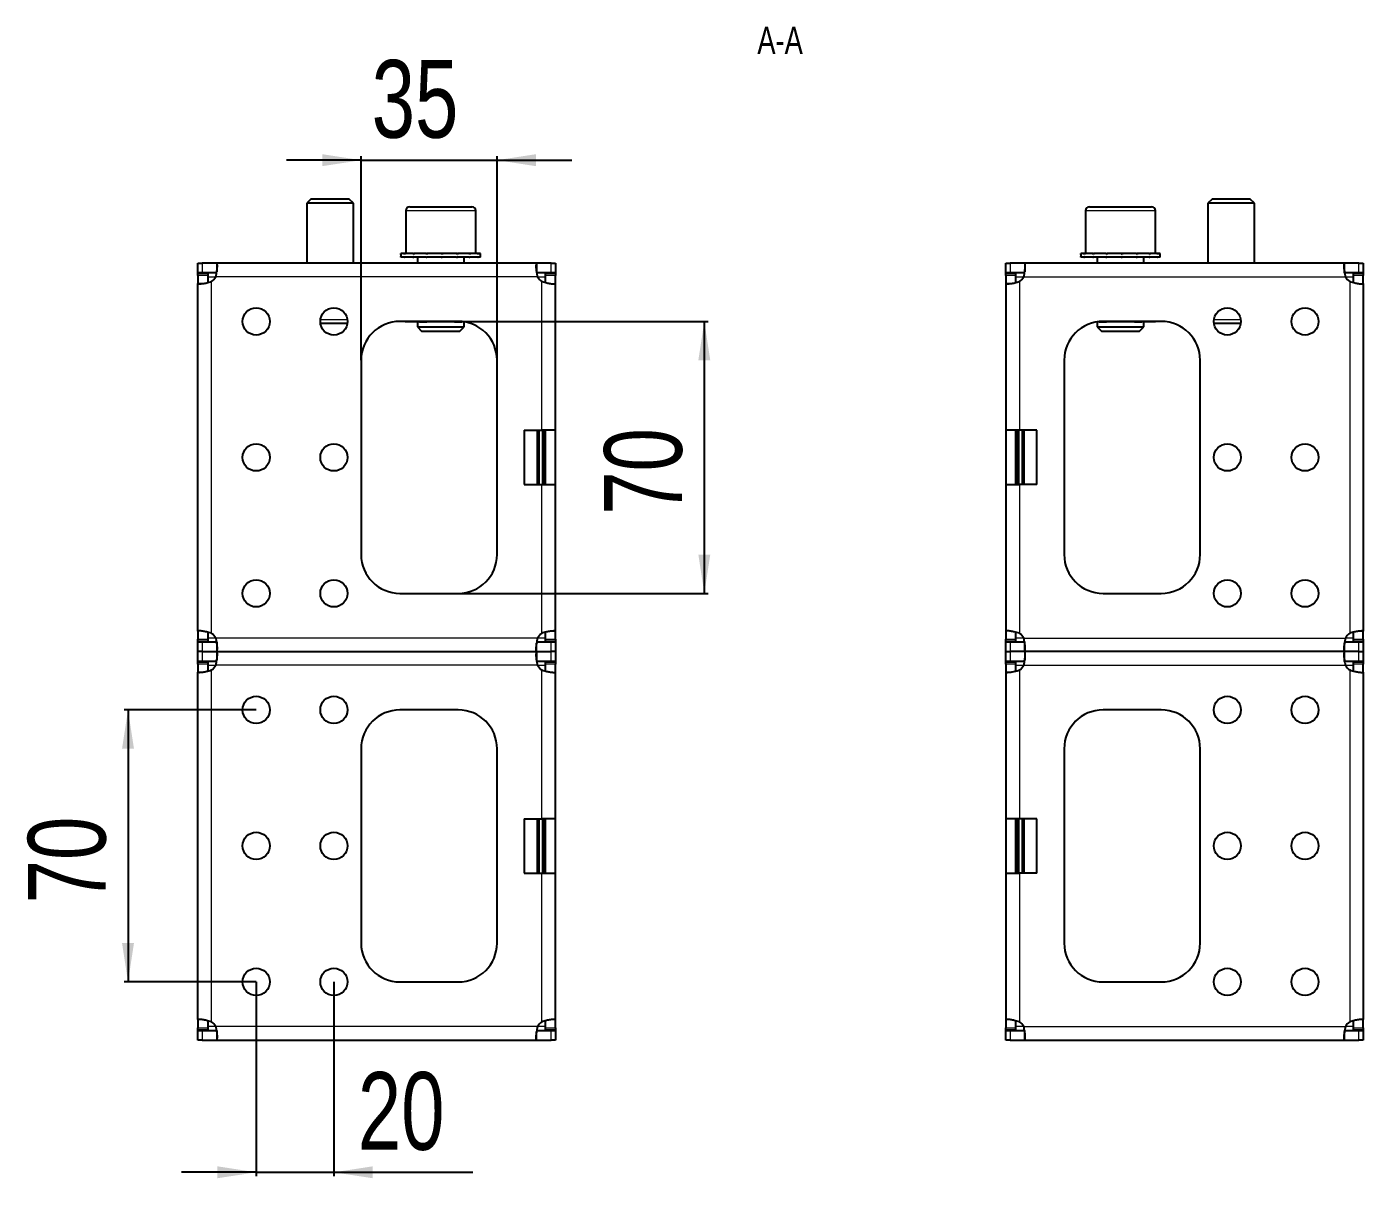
# Model space of a CAD drawing. Header units: millimetres. Extents: x 0 to 1405, y -357 to 584.
# Drawn here: x 1060.8 to 1404.8, y 253.8 to 550.2 of the extents above; entities that cross this region are included whole.
import ezdxf

# ---------------------------------------------------------------- set-up
doc = ezdxf.new("R2010")
doc.units = ezdxf.units.MM
doc.layers.add('FORMAT', color=7, linetype='Continuous')
doc.styles.add('SLDTEXTSTYLE0', font='TXT', dxfattribs={"width": 0.75})
doc.dimstyles.new('SLDDIMSTYLE0', dxfattribs={"dimtxt": 20, "dimasz": 10, "dimexe": 0, "dimexo": 0.0625, "dimgap": 5, "dimtad": 2, "dimdec": 1, "dimrnd": 1e-09, "dimzin": 12, "dimdsep": 46, "dimtxsty": 'SLDTEXTSTYLE0', "dimsah": 1, "dimcen": 0.09, "dimadec": 0, "dimazin": 3, "dimtfac": 1, "dimtofl": 0, "dimtmove": 0, "dimatfit": 3, "dimfxl": 0, "dimfrac": 2, "dimtolj": 1, "dimtzin": 12, "dimarcsym": 0})
doc.dimstyles.new('SLDDIMSTYLE1', dxfattribs={"dimtxt": 20, "dimasz": 10, "dimexe": 0, "dimexo": 0.0625, "dimgap": 5, "dimtad": 2, "dimdec": 1, "dimrnd": 1e-09, "dimzin": 12, "dimdsep": 46, "dimtxsty": 'SLDTEXTSTYLE0', "dimsah": 1, "dimcen": 0.09, "dimadec": 0, "dimazin": 3, "dimtfac": 1, "dimtmove": 0, "dimatfit": 0, "dimfxl": 0, "dimfrac": 2, "dimtolj": 1, "dimtzin": 12, "dimarcsym": 0})

# ---------------------------------------------------------------- blocks, each defined once
blk = doc.blocks.new('_D_7')
at = {"layer": 'FORMAT'}
for p, q in [((1171.86, 474.39), (1236.2, 474.39)), ((1235.2, 474.39), (1235.2, 404.39)), ((1171.86, 404.39), (1236.2, 404.39))]:
    blk.add_line(p, q, dxfattribs=at)
for points in [[(1235.2, 474.39), (1233.67, 464.39), (1236.74, 464.39)], [(1235.2, 404.39), (1236.74, 414.39), (1233.67, 414.39)]]:
    blk.add_solid(points, dxfattribs=at)
at = {"layer": 'FORMAT', "insert": (1209.42, 424.61), "char_height": 20, "attachment_point": 1, "rotation": 90, "style": 'SLDTEXTSTYLE0'}
blk.add_mtext('70', dxfattribs=at)
blk = doc.blocks.new('_D_8')
at = {"layer": 'FORMAT'}
for p, q in [((1146.85, 464.4), (1146.85, 516.89)), ((1181.85, 464.4), (1181.85, 516.89)), ((1146.85, 515.89), (1127.62, 515.89)), ((1146.85, 515.89), (1181.85, 515.89)), ((1181.85, 515.89), (1201.08, 515.89))]:
    blk.add_line(p, q, dxfattribs=at)
for points in [[(1146.85, 515.89), (1136.85, 517.43), (1136.85, 514.35)], [(1181.85, 515.89), (1191.85, 514.35), (1191.85, 517.43)]]:
    blk.add_solid(points, dxfattribs=at)
at = {"layer": 'FORMAT', "insert": (1149.57, 541.67), "char_height": 20, "attachment_point": 1, "style": 'SLDTEXTSTYLE0'}
blk.add_mtext('35', dxfattribs=at)
blk = doc.blocks.new('_D_9')
at = {"layer": 'FORMAT'}
for p, q in [((1119.85, 304.38), (1119.85, 254.38)), ((1139.85, 304.38), (1139.85, 254.38)), ((1119.85, 255.38), (1100.62, 255.38)), ((1119.85, 255.38), (1139.85, 255.38)), ((1139.85, 255.38), (1175.57, 255.38))]:
    blk.add_line(p, q, dxfattribs=at)
for points in [[(1119.85, 255.38), (1109.85, 256.92), (1109.85, 253.85)], [(1139.85, 255.38), (1149.85, 253.85), (1149.85, 256.92)]]:
    blk.add_solid(points, dxfattribs=at)
at = {"layer": 'FORMAT', "insert": (1146.01, 281.17), "char_height": 20, "attachment_point": 1, "style": 'SLDTEXTSTYLE0'}
blk.add_mtext('20', dxfattribs=at)
blk = doc.blocks.new('_D_10')
at = {"layer": 'FORMAT'}
for p, q in [((1119.84, 374.39), (1085.84, 374.39)), ((1086.84, 374.39), (1086.84, 304.39)), ((1119.84, 304.39), (1085.84, 304.39))]:
    blk.add_line(p, q, dxfattribs=at)
for points in [[(1086.84, 374.39), (1085.3, 364.39), (1088.38, 364.39)], [(1086.84, 304.39), (1088.38, 314.39), (1085.3, 314.39)]]:
    blk.add_solid(points, dxfattribs=at)
at = {"layer": 'FORMAT', "insert": (1061.06, 324.61), "char_height": 20, "attachment_point": 1, "rotation": 90, "style": 'SLDTEXTSTYLE0'}
blk.add_mtext('70', dxfattribs=at)

msp = doc.modelspace()

# ---------------------------------------------------------------- linework, layer by layer
at = {"color": 7, "linetype": 'Continuous', "lineweight": 25}
for p, q in [((1133.92, 505.89), (1132.85, 504.82)), ((1143.77, 505.89), (1133.92, 505.89)), ((1144.85, 504.82), (1143.77, 505.89)), ((1365.92, 505.89), (1364.85, 504.82)), ((1375.77, 505.89), (1365.92, 505.89)), ((1376.85, 504.82), (1375.77, 505.89)), ((1132.85, 504.82), (1132.85, 489.39)), ((1144.85, 504.82), (1132.85, 504.82)), ((1144.85, 489.39), (1144.85, 504.82)), ((1158.35, 502.89), (1158.35, 491.89)), ((1159.35, 503.89), (1167.16, 503.89)), ((1167.16, 503.89), (1175.35, 503.89)), ((1176.35, 491.89), (1176.35, 502.89)), ((1333.35, 502.89), (1333.35, 491.89)), ((1334.35, 503.89), (1341.88, 503.89)), ((1341.88, 503.89), (1350.35, 503.89)), ((1351.35, 491.89), (1351.35, 502.89)), ((1364.85, 504.82), (1364.85, 489.39)), ((1376.85, 504.82), (1364.85, 504.82)), ((1376.85, 489.39), (1376.85, 504.82)), ((1104.85, 486.89), (1104.85, 489.39)), ((1104.85, 489.39), (1105.96, 489.39)), ((1109.68, 489.39), (1105.96, 489.39)), ((1192.02, 489.39), (1109.68, 489.39)), ((1109.68, 489.39), (1109.68, 487.18)), ((1157.1, 491.89), (1157.1, 490.89)), ((1157.1, 491.89), (1157.11, 491.89)), ((1157.1, 490.89), (1157.11, 490.89)), ((1157.11, 491.89), (1157.11, 491.64)), ((1157.94, 491.89), (1157.11, 491.89)), ((1157.11, 490.89), (1157.11, 491.14)), ((1157.94, 490.89), (1157.11, 490.89)), ((1157.94, 491.89), (1158.04, 491.89)), ((1157.94, 490.89), (1158.04, 490.89)), ((1158.04, 491.89), (1158.04, 491.64)), ((1160.2, 491.89), (1158.04, 491.89)), ((1158.04, 490.89), (1158.04, 491.14)), ((1160.2, 490.89), (1158.04, 490.89)), ((1160.2, 491.89), (1160.39, 491.89)), ((1160.2, 490.89), (1160.39, 490.89)), ((1160.39, 491.89), (1160.39, 491.64)), ((1163.56, 491.89), (1160.39, 491.89)), ((1160.39, 490.89), (1160.39, 491.14)), ((1163.56, 490.89), (1160.39, 490.89)), ((1161.35, 490.89), (1161.35, 489.39)), ((1163.56, 491.89), (1163.79, 491.89)), ((1163.56, 490.89), (1163.79, 490.89)), ((1163.79, 491.89), (1163.79, 491.64)), ((1167.49, 491.89), (1163.79, 491.89)), ((1163.79, 490.89), (1163.79, 491.14)), ((1167.49, 490.89), (1163.79, 490.89)), ((1167.49, 491.89), (1167.57, 491.89)), ((1167.49, 490.89), (1167.65, 490.89)), ((1167.65, 490.89), (1167.74, 490.89)), ((1167.7, 491.89), (1167.74, 491.89)), ((1167.74, 491.89), (1167.74, 491.64)), ((1171.41, 491.89), (1167.74, 491.89)), ((1167.74, 490.89), (1167.74, 491.14)), ((1171.41, 490.89), (1167.74, 490.89)), ((1171.41, 491.89), (1171.63, 491.89)), ((1171.41, 490.89), (1171.63, 490.89)), ((1171.63, 491.89), (1171.63, 491.64)), ((1174.7, 491.89), (1171.63, 491.89)), ((1171.63, 490.89), (1171.63, 491.14)), ((1174.7, 490.89), (1171.63, 490.89)), ((1173.35, 489.39), (1173.35, 490.89)), ((1174.7, 491.89), (1174.87, 491.89)), ((1174.7, 490.89), (1174.87, 490.89)), ((1174.87, 491.89), (1174.87, 491.64)), ((1176.87, 491.89), (1174.87, 491.89)), ((1174.87, 490.89), (1174.87, 491.14)), ((1176.87, 490.89), (1174.87, 490.89)), ((1176.87, 491.89), (1176.96, 491.89)), ((1176.87, 490.89), (1176.96, 490.89)), ((1176.96, 491.89), (1176.96, 491.64)), ((1177.6, 491.89), (1176.96, 491.89)), ((1176.96, 490.89), (1176.96, 491.14)), ((1177.6, 490.89), (1176.96, 490.89)), ((1177.6, 490.89), (1177.6, 491.89)), ((1192.02, 489.39), (1192.02, 486.89)), ((1195.74, 489.39), (1192.02, 489.39)), ((1195.74, 489.39), (1196.85, 489.39)), ((1196.85, 489.39), (1196.85, 486.89)), ((1312.85, 486.89), (1312.85, 489.39)), ((1312.85, 489.39), (1313.96, 489.39)), ((1317.68, 489.39), (1313.96, 489.39)), ((1317.68, 489.39), (1317.68, 487.18)), ((1400.02, 489.39), (1317.68, 489.39)), ((1332.1, 491.89), (1332.1, 490.89)), ((1332.1, 491.89), (1332.11, 491.89)), ((1332.1, 490.89), (1332.11, 490.89)), ((1332.11, 491.89), (1332.11, 491.64)), ((1332.93, 491.89), (1332.11, 491.89)), ((1332.11, 490.89), (1332.11, 491.14)), ((1332.93, 490.89), (1332.11, 490.89)), ((1332.93, 491.89), (1333.04, 491.89)), ((1332.93, 490.89), (1333.04, 490.89)), ((1333.04, 491.89), (1333.04, 491.64)), ((1335.2, 491.89), (1333.04, 491.89)), ((1333.04, 490.89), (1333.04, 491.14)), ((1335.2, 490.89), (1333.04, 490.89)), ((1335.2, 491.89), (1335.38, 491.89)), ((1335.2, 490.89), (1335.38, 490.89)), ((1335.38, 491.89), (1335.38, 491.64)), ((1338.56, 491.89), (1335.38, 491.89)), ((1335.38, 490.89), (1335.38, 491.14)), ((1338.56, 490.89), (1335.38, 490.89)), ((1336.35, 490.89), (1336.35, 489.39)), ((1338.56, 491.89), (1338.79, 491.89)), ((1338.56, 490.89), (1338.79, 490.89)), ((1338.79, 491.89), (1338.79, 491.64)), ((1342.49, 491.89), (1338.79, 491.89)), ((1338.79, 490.89), (1338.79, 491.14)), ((1342.49, 490.89), (1338.79, 490.89)), ((1342.49, 491.89), (1342.57, 491.89)), ((1342.49, 490.89), (1342.64, 490.89)), ((1342.64, 490.89), (1342.74, 490.89)), ((1342.69, 491.89), (1342.74, 491.89)), ((1342.74, 491.89), (1342.74, 491.64)), ((1346.4, 491.89), (1342.74, 491.89)), ((1342.74, 490.89), (1342.74, 491.14)), ((1346.4, 490.89), (1342.74, 490.89)), ((1346.4, 491.89), (1346.63, 491.89)), ((1346.4, 490.89), (1346.63, 490.89)), ((1346.63, 491.89), (1346.63, 491.64)), ((1349.7, 491.89), (1346.63, 491.89)), ((1346.63, 490.89), (1346.63, 491.14)), ((1349.7, 490.89), (1346.63, 490.89)), ((1348.35, 489.39), (1348.35, 490.89)), ((1349.7, 491.89), (1349.87, 491.89)), ((1349.7, 490.89), (1349.87, 490.89)), ((1349.87, 491.89), (1349.87, 491.64)), ((1351.87, 491.89), (1349.87, 491.89)), ((1349.87, 490.89), (1349.87, 491.14)), ((1351.87, 490.89), (1349.87, 490.89)), ((1351.87, 491.89), (1351.96, 491.89)), ((1351.87, 490.89), (1351.96, 490.89)), ((1351.96, 491.89), (1351.96, 491.64)), ((1352.6, 491.89), (1351.96, 491.89)), ((1351.96, 490.89), (1351.96, 491.14)), ((1352.6, 490.89), (1351.96, 490.89)), ((1352.6, 490.89), (1352.6, 491.89)), ((1400.02, 486.89), (1400.02, 489.39)), ((1403.74, 489.39), (1400.02, 489.39)), ((1403.74, 489.39), (1404.85, 489.39)), ((1404.85, 489.39), (1404.85, 486.89)), ((1105.96, 486.89), (1104.85, 486.89)), ((1104.85, 486.89), (1104.85, 486.79)), ((1104.85, 486.79), (1107.35, 486.79)), ((1104.85, 486.18), (1104.85, 486.79)), ((1104.85, 486.18), (1104.85, 484.12)), ((1109.68, 486.89), (1105.96, 486.89)), ((1107.35, 486.79), (1107.35, 486.18)), ((1107.35, 486.18), (1107.35, 484.36)), ((1195.74, 486.89), (1192.02, 486.89)), ((1194.35, 486.79), (1196.85, 486.79)), ((1194.35, 486.18), (1194.35, 486.79)), ((1194.35, 484.34), (1194.35, 486.18)), ((1196.85, 486.89), (1195.74, 486.89)), ((1196.85, 486.79), (1196.85, 486.89)), ((1196.85, 486.79), (1196.85, 486.18)), ((1196.85, 484.12), (1196.85, 486.18)), ((1313.96, 486.89), (1312.85, 486.89)), ((1312.85, 486.89), (1312.85, 486.79)), ((1312.85, 486.79), (1315.35, 486.79)), ((1312.85, 486.18), (1312.85, 486.79)), ((1312.85, 486.18), (1312.85, 484.12)), ((1317.68, 486.89), (1313.96, 486.89)), ((1315.35, 486.79), (1315.35, 486.18)), ((1315.35, 486.18), (1315.35, 484.36)), ((1403.74, 486.89), (1400.02, 486.89)), ((1402.35, 486.79), (1404.85, 486.79)), ((1402.35, 486.18), (1402.35, 486.79)), ((1402.35, 484.34), (1402.35, 486.18)), ((1404.85, 486.89), (1403.74, 486.89)), ((1404.85, 486.79), (1404.85, 486.89)), ((1404.85, 486.79), (1404.85, 486.18)), ((1404.85, 484.12), (1404.85, 486.18)), ((1104.85, 394.67), (1104.85, 484.12)), ((1104.85, 484.12), (1105.94, 484.12)), ((1196.85, 446.39), (1196.85, 484.12)), ((1312.85, 484.12), (1313.94, 484.12)), ((1312.85, 484.12), (1312.85, 446.39)), ((1404.85, 484.12), (1404.85, 394.67)), ((1143.31, 473.89), (1136.38, 473.89)), ((1171.85, 474.39), (1156.85, 474.39)), ((1158.52, 474.29), (1158.5, 474.29)), ((1158.52, 474.29), (1158.52, 474.29)), ((1158.62, 474.29), (1158.52, 474.29)), ((1158.62, 474.39), (1158.62, 474.29)), ((1161.87, 474.29), (1158.62, 474.29)), ((1161.35, 474.29), (1161.35, 472.97)), ((1161.35, 472.97), (1162.42, 471.89)), ((1161.35, 472.97), (1167.21, 472.97)), ((1161.87, 474.29), (1163.77, 474.29)), ((1162.42, 471.89), (1167.23, 471.89)), ((1164.33, 474.29), (1163.77, 474.29)), ((1170.37, 474.29), (1164.33, 474.29)), ((1167.21, 472.97), (1173.35, 472.97)), ((1167.23, 471.89), (1172.27, 471.89)), ((1170.92, 474.29), (1170.37, 474.29)), ((1170.92, 474.29), (1172.82, 474.29)), ((1172.27, 471.89), (1173.35, 472.97)), ((1173.26, 474.29), (1172.82, 474.29)), ((1173.35, 472.97), (1173.35, 474.28)), ((1336.35, 474.28), (1336.35, 472.97)), ((1336.35, 472.97), (1337.42, 471.89)), ((1336.35, 472.97), (1342, 472.97)), ((1336.87, 474.29), (1336.44, 474.29)), ((1336.87, 474.29), (1338.77, 474.29)), ((1337.42, 471.89), (1342.06, 471.89)), ((1352.85, 474.39), (1337.85, 474.39)), ((1339.33, 474.29), (1338.77, 474.29)), ((1345.37, 474.29), (1339.33, 474.29)), ((1342, 472.97), (1348.35, 472.97)), ((1342.06, 471.89), (1347.27, 471.89)), ((1345.92, 474.29), (1345.37, 474.29)), ((1345.92, 474.29), (1347.82, 474.29)), ((1347.27, 471.89), (1348.35, 472.97)), ((1351.08, 474.29), (1347.82, 474.29)), ((1348.35, 472.97), (1348.35, 474.29)), ((1351.08, 474.29), (1351.08, 474.39)), ((1351.18, 474.29), (1351.08, 474.29)), ((1351.2, 474.29), (1351.18, 474.29)), ((1351.18, 474.29), (1351.18, 474.29)), ((1373.31, 473.89), (1366.38, 473.89)), ((1146.85, 464.39), (1146.85, 414.39)), ((1181.85, 414.39), (1181.85, 464.39)), ((1327.85, 464.39), (1327.85, 414.39)), ((1362.85, 414.39), (1362.85, 464.39)), ((1188.85, 446.39), (1193.35, 446.39)), ((1188.85, 446.39), (1188.85, 432.39)), ((1196.85, 446.39), (1193.35, 446.39)), ((1194.35, 432.39), (1194.35, 446.39)), ((1196.85, 432.39), (1196.85, 446.39)), ((1316.35, 446.39), (1312.85, 446.39)), ((1312.85, 446.39), (1312.85, 432.39)), ((1315.35, 446.39), (1315.35, 432.39)), ((1320.85, 446.39), (1316.35, 446.39)), ((1320.85, 432.39), (1320.85, 446.39)), ((1188.85, 432.39), (1193.35, 432.39)), ((1193.35, 432.39), (1196.85, 432.39)), ((1196.85, 394.67), (1196.85, 432.39)), ((1312.85, 432.39), (1316.35, 432.39)), ((1312.85, 432.39), (1312.85, 394.67)), ((1320.85, 432.39), (1316.35, 432.39)), ((1156.85, 404.39), (1171.85, 404.39)), ((1337.85, 404.39), (1352.85, 404.39)), ((1104.85, 394.67), (1104.85, 392.6)), ((1104.85, 391.99), (1104.85, 392.6)), ((1107.35, 394.44), (1107.35, 392.6)), ((1107.35, 392.6), (1107.35, 391.99)), ((1194.35, 392.6), (1194.35, 394.42)), ((1194.35, 391.99), (1194.35, 392.6)), ((1196.85, 394.67), (1195.76, 394.67)), ((1196.85, 392.6), (1196.85, 394.67)), ((1196.85, 392.6), (1196.85, 391.99)), ((1312.85, 394.67), (1312.85, 392.6)), ((1312.85, 391.99), (1312.85, 392.6)), ((1315.35, 394.44), (1315.35, 392.6)), ((1315.35, 392.6), (1315.35, 391.99)), ((1402.35, 392.6), (1402.35, 394.42)), ((1402.35, 391.99), (1402.35, 392.6)), ((1404.85, 394.67), (1403.76, 394.67)), ((1404.85, 392.6), (1404.85, 394.67)), ((1404.85, 392.6), (1404.85, 391.99)), ((1107.35, 391.99), (1104.85, 391.99)), ((1104.85, 391.99), (1104.85, 391.89)), ((1104.85, 389.39), (1104.85, 391.89)), ((1104.85, 391.89), (1105.96, 391.89)), ((1105.96, 389.39), (1104.85, 389.39)), ((1104.85, 386.89), (1104.85, 389.39)), ((1105.96, 391.89), (1109.68, 391.89)), ((1105.96, 389.39), (1109.68, 389.39)), ((1109.68, 391.89), (1109.68, 389.39)), ((1109.68, 389.39), (1192.02, 389.39)), ((1109.68, 389.39), (1109.68, 387.18)), ((1192.02, 391.89), (1195.74, 391.89)), ((1192.02, 389.39), (1192.02, 391.61)), ((1192.02, 389.39), (1195.74, 389.39)), ((1192.02, 389.39), (1192.02, 386.89)), ((1196.85, 391.99), (1194.35, 391.99)), ((1195.74, 391.89), (1196.85, 391.89)), ((1196.85, 389.39), (1195.74, 389.39)), ((1196.85, 391.89), (1196.85, 391.99)), ((1196.85, 391.89), (1196.85, 389.39)), ((1196.85, 389.39), (1196.85, 386.89)), ((1315.35, 391.99), (1312.85, 391.99)), ((1312.85, 391.99), (1312.85, 391.89)), ((1312.85, 389.39), (1312.85, 391.89)), ((1312.85, 391.89), (1313.96, 391.89)), ((1312.85, 386.89), (1312.85, 389.39)), ((1312.85, 389.39), (1313.96, 389.39)), ((1313.96, 391.89), (1317.68, 391.89)), ((1317.68, 389.39), (1313.96, 389.39)), ((1317.68, 389.39), (1317.68, 391.89)), ((1317.68, 389.39), (1317.68, 387.18)), ((1400.02, 389.39), (1317.68, 389.39)), ((1400.02, 391.89), (1403.74, 391.89)), ((1400.02, 389.39), (1400.02, 391.61)), ((1400.02, 386.89), (1400.02, 389.39)), ((1403.74, 389.39), (1400.02, 389.39)), ((1404.85, 391.99), (1402.35, 391.99)), ((1403.74, 391.89), (1404.85, 391.89)), ((1403.74, 389.39), (1404.85, 389.39)), ((1404.85, 391.89), (1404.85, 391.99)), ((1404.85, 391.89), (1404.85, 389.39)), ((1404.85, 389.39), (1404.85, 386.89)), ((1105.96, 386.89), (1104.85, 386.89)), ((1104.85, 386.89), (1104.85, 386.79)), ((1104.85, 386.79), (1107.35, 386.79)), ((1104.85, 386.18), (1104.85, 386.79)), ((1104.85, 386.18), (1104.85, 384.12)), ((1109.68, 386.89), (1105.96, 386.89)), ((1107.35, 386.79), (1107.35, 386.18)), ((1107.35, 386.18), (1107.35, 384.36)), ((1195.74, 386.89), (1192.02, 386.89)), ((1194.35, 386.79), (1196.85, 386.79)), ((1194.35, 386.18), (1194.35, 386.79)), ((1194.35, 384.34), (1194.35, 386.18)), ((1196.85, 386.89), (1195.74, 386.89)), ((1196.85, 386.79), (1196.85, 386.89)), ((1196.85, 386.79), (1196.85, 386.18)), ((1196.85, 384.12), (1196.85, 386.18)), ((1313.96, 386.89), (1312.85, 386.89)), ((1312.85, 386.89), (1312.85, 386.79)), ((1312.85, 386.79), (1315.35, 386.79)), ((1312.85, 386.18), (1312.85, 386.79)), ((1312.85, 386.18), (1312.85, 384.12)), ((1317.68, 386.89), (1313.96, 386.89)), ((1315.35, 386.79), (1315.35, 386.18)), ((1315.35, 386.18), (1315.35, 384.36)), ((1403.74, 386.89), (1400.02, 386.89)), ((1402.35, 386.79), (1404.85, 386.79)), ((1402.35, 386.18), (1402.35, 386.79)), ((1402.35, 384.34), (1402.35, 386.18)), ((1404.85, 386.89), (1403.74, 386.89)), ((1404.85, 386.79), (1404.85, 386.89)), ((1404.85, 386.79), (1404.85, 386.18)), ((1404.85, 384.12), (1404.85, 386.18)), ((1104.85, 294.67), (1104.85, 384.12)), ((1104.85, 384.12), (1105.94, 384.12)), ((1196.85, 346.39), (1196.85, 384.12)), ((1312.85, 384.12), (1313.94, 384.12)), ((1312.85, 384.12), (1312.85, 346.39)), ((1404.85, 384.12), (1404.85, 294.67)), ((1171.85, 374.39), (1156.85, 374.39)), ((1352.85, 374.39), (1337.85, 374.39)), ((1146.85, 364.39), (1146.85, 314.39)), ((1181.85, 314.39), (1181.85, 364.39)), ((1327.85, 364.39), (1327.85, 314.39)), ((1362.85, 314.39), (1362.85, 364.39)), ((1188.85, 346.39), (1193.35, 346.39)), ((1188.85, 346.39), (1188.85, 332.39)), ((1196.85, 346.39), (1193.35, 346.39)), ((1194.35, 332.39), (1194.35, 346.39)), ((1196.85, 332.39), (1196.85, 346.39)), ((1316.35, 346.39), (1312.85, 346.39)), ((1312.85, 346.39), (1312.85, 332.39)), ((1315.35, 346.39), (1315.35, 332.39)), ((1320.85, 346.39), (1316.35, 346.39)), ((1320.85, 332.39), (1320.85, 346.39)), ((1188.85, 332.39), (1193.35, 332.39)), ((1193.35, 332.39), (1196.85, 332.39)), ((1196.85, 294.67), (1196.85, 332.39)), ((1312.85, 332.39), (1316.35, 332.39)), ((1312.85, 332.39), (1312.85, 294.67)), ((1320.85, 332.39), (1316.35, 332.39)), ((1156.85, 304.39), (1171.85, 304.39)), ((1337.85, 304.39), (1352.85, 304.39)), ((1104.85, 294.67), (1104.85, 292.6)), ((1104.85, 291.99), (1104.85, 292.6)), ((1107.35, 294.44), (1107.35, 292.6)), ((1107.35, 292.6), (1107.35, 291.99)), ((1194.35, 292.6), (1194.35, 294.42)), ((1194.35, 291.99), (1194.35, 292.6)), ((1196.85, 294.67), (1195.76, 294.67)), ((1196.85, 292.6), (1196.85, 294.67)), ((1196.85, 292.6), (1196.85, 291.99)), ((1312.85, 294.67), (1312.85, 292.6)), ((1312.85, 291.99), (1312.85, 292.6)), ((1315.35, 294.44), (1315.35, 292.6)), ((1315.35, 292.6), (1315.35, 291.99)), ((1402.35, 292.6), (1402.35, 294.42)), ((1402.35, 291.99), (1402.35, 292.6)), ((1404.85, 294.67), (1403.76, 294.67)), ((1404.85, 292.6), (1404.85, 294.67)), ((1404.85, 292.6), (1404.85, 291.99)), ((1107.35, 291.99), (1104.85, 291.99)), ((1104.85, 291.99), (1104.85, 291.89)), ((1104.85, 289.39), (1104.85, 291.89)), ((1104.85, 291.89), (1105.96, 291.89)), ((1105.96, 289.39), (1104.85, 289.39)), ((1105.96, 291.89), (1109.68, 291.89)), ((1105.96, 289.39), (1109.68, 289.39)), ((1109.68, 291.89), (1109.68, 289.39)), ((1109.68, 289.39), (1192.02, 289.39)), ((1192.02, 291.89), (1195.74, 291.89)), ((1192.02, 289.39), (1192.02, 291.61)), ((1192.02, 289.39), (1195.74, 289.39)), ((1196.85, 291.99), (1194.35, 291.99)), ((1195.74, 291.89), (1196.85, 291.89)), ((1196.85, 289.39), (1195.74, 289.39)), ((1196.85, 291.89), (1196.85, 291.99)), ((1196.85, 291.89), (1196.85, 289.39)), ((1315.35, 291.99), (1312.85, 291.99)), ((1312.85, 291.99), (1312.85, 291.89)), ((1312.85, 289.39), (1312.85, 291.89)), ((1312.85, 291.89), (1313.96, 291.89)), ((1313.96, 289.39), (1312.85, 289.39)), ((1313.96, 291.89), (1317.68, 291.89)), ((1313.96, 289.39), (1317.68, 289.39)), ((1317.68, 289.39), (1317.68, 291.89)), ((1317.68, 289.39), (1400.02, 289.39)), ((1400.02, 291.89), (1403.74, 291.89)), ((1400.02, 289.39), (1400.02, 291.61)), ((1400.02, 289.39), (1403.74, 289.39)), ((1404.85, 291.99), (1402.35, 291.99)), ((1403.74, 291.89), (1404.85, 291.89)), ((1404.85, 289.39), (1403.74, 289.39)), ((1404.85, 291.89), (1404.85, 291.99)), ((1404.85, 291.89), (1404.85, 289.39))]:
    msp.add_line(p, q, dxfattribs=at)
at = {"color": 8, "linetype": 'Continuous', "lineweight": 18}
for p, q in [((1167.14, 502.89), (1158.35, 502.89)), ((1176.35, 502.89), (1167.14, 502.89)), ((1341.82, 502.89), (1333.35, 502.89)), ((1351.35, 502.89), (1341.82, 502.89)), ((1105.96, 489.39), (1105.96, 486.89)), ((1195.74, 486.89), (1195.74, 489.39)), ((1313.96, 489.39), (1313.96, 486.89)), ((1403.74, 486.89), (1403.74, 489.39)), ((1107.35, 486.18), (1104.85, 486.18)), ((1107.35, 485.89), (1109.44, 485.89)), ((1192.26, 485.89), (1109.44, 485.89)), ((1192.26, 485.89), (1194.35, 485.89)), ((1196.85, 486.18), (1194.35, 486.18)), ((1315.35, 486.18), (1312.85, 486.18)), ((1315.35, 485.89), (1317.44, 485.89)), ((1317.44, 485.89), (1400.26, 485.89)), ((1400.26, 485.89), (1402.35, 485.89)), ((1404.85, 486.18), (1402.35, 486.18)), ((1108.35, 394.11), (1108.35, 484.67)), ((1193.35, 446.39), (1193.35, 484.67)), ((1316.35, 484.67), (1316.35, 446.39)), ((1401.35, 484.67), (1401.35, 394.11)), ((1136.38, 474.89), (1143.31, 474.89)), ((1366.38, 474.89), (1373.31, 474.89)), ((1163.77, 474.39), (1163.77, 474.29)), ((1164.33, 474.39), (1164.33, 474.29)), ((1170.37, 474.39), (1170.37, 474.29)), ((1170.92, 474.39), (1170.92, 474.29)), ((1338.77, 474.39), (1338.77, 474.29)), ((1339.33, 474.39), (1339.33, 474.29)), ((1345.37, 474.39), (1345.37, 474.29)), ((1345.92, 474.39), (1345.92, 474.29)), ((1192.15, 432.39), (1192.15, 446.39)), ((1192.35, 446.39), (1192.35, 432.39)), ((1192.46, 432.39), (1192.46, 446.39)), ((1192.66, 446.39), (1192.66, 432.39)), ((1193.54, 432.39), (1193.54, 446.39)), ((1193.74, 446.39), (1193.74, 432.39)), ((1193.85, 432.39), (1193.85, 446.39)), ((1194.05, 446.39), (1194.05, 432.39)), ((1315.65, 432.39), (1315.65, 446.39)), ((1315.85, 446.39), (1315.85, 432.39)), ((1315.96, 432.39), (1315.96, 446.39)), ((1316.16, 446.39), (1316.16, 432.39)), ((1317.04, 432.39), (1317.04, 446.39)), ((1317.24, 446.39), (1317.24, 432.39)), ((1317.35, 432.39), (1317.35, 446.39)), ((1317.55, 446.39), (1317.55, 432.39)), ((1193.35, 394.11), (1193.35, 432.39)), ((1316.35, 432.39), (1316.35, 394.11)), ((1104.85, 392.6), (1107.35, 392.6)), ((1109.44, 392.89), (1107.35, 392.89)), ((1192.26, 392.89), (1109.44, 392.89)), ((1194.35, 392.89), (1192.26, 392.89)), ((1194.35, 392.6), (1196.85, 392.6)), ((1312.85, 392.6), (1315.35, 392.6)), ((1317.44, 392.89), (1315.35, 392.89)), ((1317.44, 392.89), (1400.26, 392.89)), ((1402.35, 392.89), (1400.26, 392.89)), ((1402.35, 392.6), (1404.85, 392.6)), ((1105.96, 391.89), (1105.96, 389.39)), ((1105.96, 389.39), (1105.96, 386.89)), ((1195.74, 389.39), (1195.74, 391.89)), ((1195.74, 386.89), (1195.74, 389.39)), ((1313.96, 391.89), (1313.96, 389.39)), ((1313.96, 389.39), (1313.96, 386.89)), ((1403.74, 389.39), (1403.74, 391.89)), ((1403.74, 386.89), (1403.74, 389.39)), ((1107.35, 386.18), (1104.85, 386.18)), ((1107.35, 385.89), (1109.44, 385.89)), ((1192.26, 385.89), (1109.44, 385.89)), ((1192.26, 385.89), (1194.35, 385.89)), ((1196.85, 386.18), (1194.35, 386.18)), ((1315.35, 386.18), (1312.85, 386.18)), ((1315.35, 385.89), (1317.44, 385.89)), ((1317.44, 385.89), (1400.26, 385.89)), ((1400.26, 385.89), (1402.35, 385.89)), ((1404.85, 386.18), (1402.35, 386.18)), ((1108.35, 294.11), (1108.35, 384.67)), ((1193.35, 346.39), (1193.35, 384.67)), ((1316.35, 384.67), (1316.35, 346.39)), ((1401.35, 384.67), (1401.35, 294.11)), ((1192.15, 332.39), (1192.15, 346.39)), ((1192.35, 346.39), (1192.35, 332.39)), ((1192.46, 332.39), (1192.46, 346.39)), ((1192.66, 346.39), (1192.66, 332.39)), ((1193.54, 332.39), (1193.54, 346.39)), ((1193.74, 346.39), (1193.74, 332.39)), ((1193.85, 332.39), (1193.85, 346.39)), ((1194.05, 346.39), (1194.05, 332.39)), ((1315.65, 332.39), (1315.65, 346.39)), ((1315.85, 346.39), (1315.85, 332.39)), ((1315.96, 332.39), (1315.96, 346.39)), ((1316.16, 346.39), (1316.16, 332.39)), ((1317.04, 332.39), (1317.04, 346.39)), ((1317.24, 346.39), (1317.24, 332.39)), ((1317.35, 332.39), (1317.35, 346.39)), ((1317.55, 346.39), (1317.55, 332.39)), ((1193.35, 294.11), (1193.35, 332.39)), ((1316.35, 332.39), (1316.35, 294.11)), ((1104.85, 292.6), (1107.35, 292.6)), ((1109.44, 292.89), (1107.35, 292.89)), ((1192.26, 292.89), (1109.44, 292.89)), ((1194.35, 292.89), (1192.26, 292.89)), ((1194.35, 292.6), (1196.85, 292.6)), ((1312.85, 292.6), (1315.35, 292.6)), ((1317.44, 292.89), (1315.35, 292.89)), ((1317.44, 292.89), (1400.26, 292.89)), ((1402.35, 292.89), (1400.26, 292.89)), ((1402.35, 292.6), (1404.85, 292.6)), ((1105.96, 291.89), (1105.96, 289.39)), ((1195.74, 289.39), (1195.74, 291.89)), ((1313.96, 291.89), (1313.96, 289.39)), ((1403.74, 289.39), (1403.74, 291.89))]:
    msp.add_line(p, q, dxfattribs=at)
at = {"color": 7, "linetype": 'Continuous', "lineweight": 25}
for centre in [(1119.85, 474.39), (1139.85, 474.39), (1369.85, 474.39), (1389.85, 474.39), (1119.85, 439.39), (1139.85, 439.39), (1369.85, 439.39), (1389.85, 439.39), (1119.85, 404.39), (1139.85, 404.39), (1369.85, 404.39), (1389.85, 404.39), (1119.85, 374.39), (1139.85, 374.39), (1369.85, 374.39), (1389.85, 374.39), (1119.85, 339.39), (1139.85, 339.39), (1369.85, 339.39), (1389.85, 339.39), (1119.85, 304.39), (1139.85, 304.39), (1369.85, 304.39), (1389.85, 304.39)]:
    msp.add_circle(centre, 3.5, dxfattribs=at)
for centre, radius, start, end in [((1159.35, 502.89), 1, 90, 180), ((1175.35, 502.89), 1, 0, 90), ((1334.35, 502.89), 1, 90, 180), ((1350.35, 502.89), 1, 0, 90), ((1106.35, 487.54), 3.5, 304.8499, 331.8729), ((1195.35, 487.54), 3.5, 208.1271, 235.1501), ((1314.35, 487.54), 3.5, 304.8499, 331.8729), ((1403.35, 487.54), 3.5, 208.1271, 235.1501), ((1156.85, 464.39), 10, 90, 180), ((1171.85, 464.39), 10, 360, 90), ((1337.85, 464.39), 10, 90, 180), ((1352.85, 464.39), 10, 0, 90), ((1156.85, 414.39), 10, 180, 270), ((1171.85, 414.39), 10, 270, 0), ((1337.85, 414.39), 10, 180, 270), ((1352.85, 414.39), 10, 270, 0), ((1106.35, 391.24), 3.5, 28.1271, 55.1501), ((1195.35, 391.24), 3.5, 124.8499, 151.8729), ((1314.35, 391.24), 3.5, 28.1271, 55.1501), ((1403.35, 391.24), 3.5, 124.8499, 151.8729), ((1106.35, 387.54), 3.5, 304.8499, 331.8729), ((1195.35, 387.54), 3.5, 208.1271, 235.1501), ((1314.35, 387.54), 3.5, 304.8499, 331.8729), ((1403.35, 387.54), 3.5, 208.1271, 235.1501), ((1156.85, 364.39), 10, 90, 180), ((1171.85, 364.39), 10, 360, 90), ((1337.85, 364.39), 10, 90, 180), ((1352.85, 364.39), 10, 0, 90), ((1156.85, 314.39), 10, 180, 270), ((1171.85, 314.39), 10, 270, 0), ((1337.85, 314.39), 10, 180, 270), ((1352.85, 314.39), 10, 270, 0), ((1106.35, 291.24), 3.5, 28.1271, 55.1501), ((1195.35, 291.24), 3.5, 124.8499, 151.8729), ((1314.35, 291.24), 3.5, 28.1271, 55.1501), ((1403.35, 291.24), 3.5, 124.8499, 151.8729)]:
    msp.add_arc(centre, radius, start, end, dxfattribs=at)
for points, knots in [([(1109.44, 485.89), (1109.49, 486.15), (1109.59, 486.64), (1109.74, 487.46), (1109.84, 488.17), (1109.85, 488.74), (1109.83, 489.1), (1109.78, 489.34), (1109.71, 489.37), (1109.68, 489.39)], [0, 0, 0, 0, 0.144067, 0.271276, 0.474907, 0.597997, 0.726338, 0.860245, 1, 1, 1, 1]), ([(1157.11, 491.64), (1157.1, 491.68), (1157.1, 491.75), (1157.1, 491.83), (1157.1, 491.87), (1157.1, 491.89)], [0, 0, 0, 0, 0.499981, 0.749988, 1, 1, 1, 1]), ([(1157.1, 490.89), (1157.1, 490.91), (1157.1, 490.95), (1157.1, 491.04), (1157.1, 491.1), (1157.11, 491.14)], [0, 0, 0, 0, 0.25014, 0.50028, 1, 1, 1, 1]), ([(1158.04, 491.64), (1158.02, 491.68), (1157.99, 491.75), (1157.96, 491.83), (1157.94, 491.87), (1157.94, 491.89)], [0, 0, 0, 0, 0.499981, 0.749988, 1, 1, 1, 1]), ([(1157.94, 490.89), (1157.94, 490.91), (1157.96, 490.95), (1157.99, 491.04), (1158.02, 491.1), (1158.04, 491.14)], [0, 0, 0, 0, 0.25014, 0.50028, 1, 1, 1, 1]), ([(1160.39, 491.64), (1160.36, 491.68), (1160.31, 491.75), (1160.25, 491.83), (1160.22, 491.87), (1160.2, 491.89)], [0, 0, 0, 0, 0.499981, 0.749988, 1, 1, 1, 1]), ([(1160.2, 490.89), (1160.22, 490.91), (1160.25, 490.95), (1160.31, 491.04), (1160.36, 491.1), (1160.39, 491.14)], [0, 0, 0, 0, 0.2501401, 0.5002802, 1, 1, 1, 1]), ([(1163.79, 491.64), (1163.76, 491.68), (1163.7, 491.75), (1163.62, 491.83), (1163.58, 491.87), (1163.56, 491.89)], [0, 0, 0, 0, 0.499981, 0.749988, 1, 1, 1, 1]), ([(1163.56, 490.89), (1163.58, 490.91), (1163.62, 490.95), (1163.7, 491.04), (1163.76, 491.1), (1163.79, 491.14)], [0, 0, 0, 0, 0.25014, 0.50028, 1, 1, 1, 1]), ([(1167.74, 491.64), (1167.7, 491.68), (1167.64, 491.75), (1167.56, 491.83), (1167.52, 491.87), (1167.49, 491.89)], [0, 0, 0, 0, 0.499981, 0.749988, 1, 1, 1, 1]), ([(1167.49, 490.89), (1167.52, 490.91), (1167.56, 490.95), (1167.64, 491.04), (1167.7, 491.1), (1167.74, 491.14)], [0, 0, 0, 0, 0.2501401, 0.5002802, 1, 1, 1, 1]), ([(1167.74, 491.64), (1167.73, 491.71), (1167.69, 491.84), (1167.66, 491.88), (1167.65, 491.89)], [0, 0, 0, 0, 0.561794, 1, 1, 1, 1]), ([(1167.74, 491.14), (1167.73, 491.07), (1167.69, 490.94), (1167.66, 490.91), (1167.65, 490.89)], [0, 0, 0, 0, 0.561794, 1, 1, 1, 1]), ([(1171.63, 491.64), (1171.6, 491.68), (1171.54, 491.75), (1171.46, 491.83), (1171.42, 491.87), (1171.41, 491.89)], [0, 0, 0, 0, 0.499981, 0.749988, 1, 1, 1, 1]), ([(1171.41, 490.89), (1171.42, 490.91), (1171.46, 490.95), (1171.54, 491.04), (1171.6, 491.1), (1171.63, 491.14)], [0, 0, 0, 0, 0.25014, 0.50028, 1, 1, 1, 1]), ([(1174.87, 491.64), (1174.84, 491.68), (1174.8, 491.75), (1174.74, 491.83), (1174.71, 491.87), (1174.7, 491.89)], [0, 0, 0, 0, 0.499981, 0.749988, 1, 1, 1, 1]), ([(1174.7, 490.89), (1174.71, 490.91), (1174.74, 490.95), (1174.8, 491.04), (1174.84, 491.1), (1174.87, 491.14)], [0, 0, 0, 0, 0.25014, 0.50028, 1, 1, 1, 1]), ([(1176.96, 491.64), (1176.95, 491.68), (1176.93, 491.75), (1176.9, 491.83), (1176.88, 491.87), (1176.87, 491.89)], [0, 0, 0, 0, 0.499981, 0.749988, 1, 1, 1, 1]), ([(1176.87, 490.89), (1176.88, 490.91), (1176.9, 490.95), (1176.93, 491.04), (1176.95, 491.1), (1176.96, 491.14)], [0, 0, 0, 0, 0.25014, 0.50028, 1, 1, 1, 1]), ([(1192.02, 489.39), (1191.99, 489.37), (1191.93, 489.33), (1191.86, 488.98), (1191.84, 488.31), (1191.98, 487.2), (1192.16, 486.34), (1192.26, 485.89)], [0, 0, 0, 0, 0.16069, 0.301312, 0.521951, 0.753573, 1, 1, 1, 1]), ([(1317.44, 485.89), (1317.49, 486.15), (1317.59, 486.64), (1317.74, 487.46), (1317.84, 488.17), (1317.85, 488.74), (1317.83, 489.1), (1317.78, 489.34), (1317.71, 489.37), (1317.68, 489.39)], [0, 0, 0, 0, 0.144067, 0.271276, 0.474907, 0.597997, 0.726338, 0.860245, 1, 1, 1, 1]), ([(1332.11, 491.64), (1332.1, 491.68), (1332.1, 491.75), (1332.1, 491.83), (1332.1, 491.87), (1332.1, 491.89)], [0, 0, 0, 0, 0.499981, 0.749988, 1, 1, 1, 1]), ([(1332.1, 490.89), (1332.1, 490.91), (1332.1, 490.95), (1332.1, 491.04), (1332.1, 491.1), (1332.11, 491.14)], [0, 0, 0, 0, 0.25014, 0.50028, 1, 1, 1, 1]), ([(1333.04, 491.64), (1333.02, 491.68), (1332.99, 491.75), (1332.96, 491.83), (1332.94, 491.87), (1332.93, 491.89)], [0, 0, 0, 0, 0.499981, 0.749988, 1, 1, 1, 1]), ([(1332.93, 490.89), (1332.94, 490.91), (1332.96, 490.95), (1332.99, 491.04), (1333.02, 491.1), (1333.04, 491.14)], [0, 0, 0, 0, 0.25014, 0.50028, 1, 1, 1, 1]), ([(1335.38, 491.64), (1335.35, 491.68), (1335.31, 491.75), (1335.25, 491.83), (1335.22, 491.87), (1335.2, 491.89)], [0, 0, 0, 0, 0.4999808, 0.7499881, 1, 1, 1, 1]), ([(1335.2, 490.89), (1335.22, 490.91), (1335.25, 490.95), (1335.31, 491.04), (1335.35, 491.1), (1335.38, 491.14)], [0, 0, 0, 0, 0.25014, 0.50028, 1, 1, 1, 1]), ([(1338.79, 491.64), (1338.75, 491.68), (1338.69, 491.75), (1338.61, 491.83), (1338.58, 491.87), (1338.56, 491.89)], [0, 0, 0, 0, 0.499981, 0.749988, 1, 1, 1, 1]), ([(1338.56, 490.89), (1338.58, 490.91), (1338.61, 490.95), (1338.69, 491.04), (1338.75, 491.1), (1338.79, 491.14)], [0, 0, 0, 0, 0.2501401, 0.5002802, 1, 1, 1, 1]), ([(1342.74, 491.64), (1342.7, 491.68), (1342.63, 491.75), (1342.55, 491.83), (1342.51, 491.87), (1342.49, 491.89)], [0, 0, 0, 0, 0.499981, 0.749988, 1, 1, 1, 1]), ([(1342.49, 490.89), (1342.51, 490.91), (1342.55, 490.95), (1342.63, 491.04), (1342.7, 491.1), (1342.74, 491.14)], [0, 0, 0, 0, 0.25014, 0.50028, 1, 1, 1, 1]), ([(1342.74, 491.64), (1342.72, 491.71), (1342.69, 491.84), (1342.66, 491.88), (1342.64, 491.89)], [0, 0, 0, 0, 0.561794, 1, 1, 1, 1]), ([(1342.74, 491.14), (1342.72, 491.07), (1342.69, 490.94), (1342.66, 490.91), (1342.64, 490.89)], [0, 0, 0, 0, 0.561794, 1, 1, 1, 1]), ([(1346.63, 491.64), (1346.59, 491.68), (1346.53, 491.75), (1346.46, 491.83), (1346.42, 491.87), (1346.4, 491.89)], [0, 0, 0, 0, 0.499981, 0.749988, 1, 1, 1, 1]), ([(1346.4, 490.89), (1346.42, 490.91), (1346.46, 490.95), (1346.53, 491.04), (1346.59, 491.1), (1346.63, 491.14)], [0, 0, 0, 0, 0.25014, 0.50028, 1, 1, 1, 1]), ([(1349.87, 491.64), (1349.84, 491.68), (1349.8, 491.75), (1349.74, 491.83), (1349.71, 491.87), (1349.7, 491.89)], [0, 0, 0, 0, 0.499981, 0.749988, 1, 1, 1, 1]), ([(1349.7, 490.89), (1349.71, 490.91), (1349.74, 490.95), (1349.8, 491.04), (1349.84, 491.1), (1349.87, 491.14)], [0, 0, 0, 0, 0.25014, 0.50028, 1, 1, 1, 1]), ([(1351.96, 491.64), (1351.95, 491.68), (1351.92, 491.75), (1351.89, 491.83), (1351.88, 491.87), (1351.87, 491.89)], [0, 0, 0, 0, 0.499981, 0.749988, 1, 1, 1, 1]), ([(1351.87, 490.89), (1351.88, 490.91), (1351.89, 490.95), (1351.92, 491.04), (1351.95, 491.1), (1351.96, 491.14)], [0, 0, 0, 0, 0.2501401, 0.5002802, 1, 1, 1, 1]), ([(1400.02, 489.39), (1399.99, 489.37), (1399.93, 489.33), (1399.86, 488.98), (1399.84, 488.31), (1399.98, 487.2), (1400.16, 486.34), (1400.26, 485.89)], [0, 0, 0, 0, 0.16069, 0.301312, 0.521951, 0.753573, 1, 1, 1, 1]), ([(1104.85, 484.12), (1104.87, 484.1), (1104.92, 484.07), (1105.32, 484.06), (1106.03, 484.1), (1107.13, 484.31), (1107.93, 484.55), (1108.35, 484.67)], [0, 0, 0, 0, 0.17084, 0.319217, 0.548103, 0.767822, 1, 1, 1, 1]), ([(1193.35, 484.67), (1193.8, 484.54), (1194.61, 484.33), (1195.52, 484.13), (1196.11, 484.06), (1196.51, 484.04), (1196.79, 484.06), (1196.83, 484.1), (1196.85, 484.12)], [0, 0, 0, 0, 0.254149, 0.448213, 0.574908, 0.708872, 0.850468, 1, 1, 1, 1]), ([(1312.85, 484.12), (1312.87, 484.1), (1312.92, 484.07), (1313.32, 484.06), (1314.03, 484.1), (1315.13, 484.31), (1315.93, 484.55), (1316.35, 484.67)], [0, 0, 0, 0, 0.17084, 0.319217, 0.548103, 0.767822, 1, 1, 1, 1]), ([(1401.35, 484.67), (1401.8, 484.54), (1402.61, 484.33), (1403.52, 484.13), (1404.11, 484.06), (1404.51, 484.04), (1404.79, 484.06), (1404.83, 484.1), (1404.85, 484.12)], [0, 0, 0, 0, 0.2541487, 0.4482127, 0.5749082, 0.7088724, 0.8504677, 1, 1, 1, 1]), ([(1158.5, 474.29), (1158.46, 474.3), (1158.37, 474.3), (1158.24, 474.33), (1158.16, 474.38), (1158.14, 474.39)], [0, 0, 0, 0, 0.418107, 0.837733, 1, 1, 1, 1]), ([(1161.87, 474.29), (1161.81, 474.29), (1161.69, 474.3), (1161.63, 474.36), (1161.6, 474.39)], [0, 0, 0, 0, 0.594904, 1, 1, 1, 1]), ([(1348.1, 474.39), (1348.08, 474.37), (1348.03, 474.31), (1347.92, 474.29), (1347.84, 474.29), (1347.82, 474.29)], [0, 0, 0, 0, 0.3199575, 0.8240598, 1, 1, 1, 1]), ([(1351.56, 474.39), (1351.51, 474.37), (1351.42, 474.32), (1351.29, 474.3), (1351.22, 474.3), (1351.2, 474.29)], [0, 0, 0, 0, 0.34226, 0.727317, 1, 1, 1, 1]), ([(1108.35, 394.11), (1107.89, 394.24), (1107.09, 394.46), (1106.18, 394.65), (1105.59, 394.72), (1105.19, 394.74), (1104.9, 394.73), (1104.87, 394.69), (1104.85, 394.67)], [0, 0, 0, 0, 0.254149, 0.448213, 0.574908, 0.708872, 0.850468, 1, 1, 1, 1]), ([(1109.68, 389.39), (1109.71, 389.41), (1109.77, 389.45), (1109.84, 389.81), (1109.86, 390.47), (1109.72, 391.58), (1109.53, 392.45), (1109.44, 392.89)], [0, 0, 0, 0, 0.16069, 0.301312, 0.521951, 0.753573, 1, 1, 1, 1]), ([(1192.26, 392.89), (1192.21, 392.63), (1192.11, 392.14), (1191.96, 391.32), (1191.86, 390.61), (1191.84, 390.05), (1191.86, 389.69), (1191.92, 389.44), (1191.98, 389.41), (1192.02, 389.39)], [0, 0, 0, 0, 0.144067, 0.271276, 0.474907, 0.597997, 0.726338, 0.860245, 1, 1, 1, 1]), ([(1196.85, 394.67), (1196.82, 394.68), (1196.78, 394.71), (1196.38, 394.72), (1195.67, 394.68), (1194.57, 394.47), (1193.76, 394.23), (1193.35, 394.11)], [0, 0, 0, 0, 0.17084, 0.319217, 0.548103, 0.767822, 1, 1, 1, 1]), ([(1316.35, 394.11), (1315.89, 394.24), (1315.09, 394.46), (1314.18, 394.65), (1313.59, 394.72), (1313.19, 394.74), (1312.9, 394.73), (1312.87, 394.69), (1312.85, 394.67)], [0, 0, 0, 0, 0.254149, 0.448213, 0.574908, 0.708872, 0.850468, 1, 1, 1, 1]), ([(1317.68, 389.39), (1317.71, 389.41), (1317.77, 389.45), (1317.84, 389.81), (1317.86, 390.47), (1317.72, 391.58), (1317.53, 392.45), (1317.44, 392.89)], [0, 0, 0, 0, 0.16069, 0.301312, 0.521951, 0.753573, 1, 1, 1, 1]), ([(1400.26, 392.89), (1400.21, 392.63), (1400.11, 392.14), (1399.96, 391.32), (1399.86, 390.61), (1399.84, 390.05), (1399.86, 389.69), (1399.92, 389.44), (1399.98, 389.41), (1400.02, 389.39)], [0, 0, 0, 0, 0.144067, 0.271276, 0.474907, 0.597997, 0.726338, 0.860245, 1, 1, 1, 1]), ([(1404.85, 394.67), (1404.82, 394.68), (1404.78, 394.71), (1404.38, 394.72), (1403.67, 394.68), (1402.57, 394.47), (1401.76, 394.23), (1401.35, 394.11)], [0, 0, 0, 0, 0.1708405, 0.3192172, 0.5481031, 0.7678223, 1, 1, 1, 1]), ([(1109.44, 385.89), (1109.49, 386.15), (1109.59, 386.64), (1109.74, 387.46), (1109.84, 388.17), (1109.85, 388.74), (1109.83, 389.1), (1109.78, 389.34), (1109.71, 389.37), (1109.68, 389.39)], [0, 0, 0, 0, 0.144067, 0.271276, 0.474907, 0.597997, 0.726338, 0.860245, 1, 1, 1, 1]), ([(1192.02, 389.39), (1191.99, 389.37), (1191.93, 389.33), (1191.86, 388.98), (1191.84, 388.31), (1191.98, 387.2), (1192.16, 386.34), (1192.26, 385.89)], [0, 0, 0, 0, 0.16069, 0.3013121, 0.5219513, 0.7535732, 1, 1, 1, 1]), ([(1317.44, 385.89), (1317.49, 386.15), (1317.59, 386.64), (1317.74, 387.46), (1317.84, 388.17), (1317.85, 388.74), (1317.83, 389.1), (1317.78, 389.34), (1317.71, 389.37), (1317.68, 389.39)], [0, 0, 0, 0, 0.144067, 0.271276, 0.474907, 0.597997, 0.726338, 0.860245, 1, 1, 1, 1]), ([(1400.02, 389.39), (1399.99, 389.37), (1399.93, 389.33), (1399.86, 388.98), (1399.84, 388.31), (1399.98, 387.2), (1400.16, 386.34), (1400.26, 385.89)], [0, 0, 0, 0, 0.16069, 0.3013121, 0.5219513, 0.7535732, 1, 1, 1, 1]), ([(1104.85, 384.12), (1104.87, 384.1), (1104.92, 384.07), (1105.32, 384.06), (1106.03, 384.1), (1107.13, 384.31), (1107.93, 384.55), (1108.35, 384.67)], [0, 0, 0, 0, 0.1708405, 0.3192172, 0.5481031, 0.7678223, 1, 1, 1, 1]), ([(1193.35, 384.67), (1193.8, 384.54), (1194.61, 384.33), (1195.52, 384.13), (1196.11, 384.06), (1196.51, 384.04), (1196.79, 384.06), (1196.83, 384.1), (1196.85, 384.12)], [0, 0, 0, 0, 0.254149, 0.448213, 0.574908, 0.708872, 0.850468, 1, 1, 1, 1]), ([(1312.85, 384.12), (1312.87, 384.1), (1312.92, 384.07), (1313.32, 384.06), (1314.03, 384.1), (1315.13, 384.31), (1315.93, 384.55), (1316.35, 384.67)], [0, 0, 0, 0, 0.17084, 0.319217, 0.548103, 0.767822, 1, 1, 1, 1]), ([(1401.35, 384.67), (1401.8, 384.54), (1402.61, 384.33), (1403.52, 384.13), (1404.11, 384.06), (1404.51, 384.04), (1404.79, 384.06), (1404.83, 384.1), (1404.85, 384.12)], [0, 0, 0, 0, 0.2541487, 0.4482127, 0.5749082, 0.7088724, 0.8504677, 1, 1, 1, 1]), ([(1108.35, 294.11), (1107.89, 294.24), (1107.09, 294.46), (1106.18, 294.65), (1105.59, 294.72), (1105.19, 294.74), (1104.9, 294.73), (1104.87, 294.69), (1104.85, 294.67)], [0, 0, 0, 0, 0.2541487, 0.4482127, 0.5749082, 0.7088724, 0.8504677, 1, 1, 1, 1]), ([(1109.68, 289.39), (1109.71, 289.41), (1109.77, 289.45), (1109.84, 289.81), (1109.86, 290.47), (1109.72, 291.58), (1109.53, 292.45), (1109.44, 292.89)], [0, 0, 0, 0, 0.16069, 0.3013121, 0.5219513, 0.7535732, 1, 1, 1, 1]), ([(1192.26, 292.89), (1192.21, 292.63), (1192.11, 292.14), (1191.96, 291.32), (1191.86, 290.61), (1191.84, 290.05), (1191.86, 289.69), (1191.92, 289.44), (1191.98, 289.41), (1192.02, 289.39)], [0, 0, 0, 0, 0.144067, 0.271276, 0.474907, 0.597997, 0.726338, 0.860245, 1, 1, 1, 1]), ([(1196.85, 294.67), (1196.82, 294.68), (1196.78, 294.71), (1196.38, 294.72), (1195.67, 294.68), (1194.57, 294.47), (1193.76, 294.23), (1193.35, 294.11)], [0, 0, 0, 0, 0.17084, 0.319217, 0.548103, 0.767822, 1, 1, 1, 1]), ([(1316.35, 294.11), (1315.89, 294.24), (1315.09, 294.46), (1314.18, 294.65), (1313.59, 294.72), (1313.19, 294.74), (1312.9, 294.73), (1312.87, 294.69), (1312.85, 294.67)], [0, 0, 0, 0, 0.254149, 0.448213, 0.574908, 0.708872, 0.850468, 1, 1, 1, 1]), ([(1317.68, 289.39), (1317.71, 289.41), (1317.77, 289.45), (1317.84, 289.81), (1317.86, 290.47), (1317.72, 291.58), (1317.53, 292.45), (1317.44, 292.89)], [0, 0, 0, 0, 0.16069, 0.3013121, 0.5219513, 0.7535732, 1, 1, 1, 1]), ([(1400.26, 292.89), (1400.21, 292.63), (1400.11, 292.14), (1399.96, 291.32), (1399.86, 290.61), (1399.84, 290.05), (1399.86, 289.69), (1399.92, 289.44), (1399.98, 289.41), (1400.02, 289.39)], [0, 0, 0, 0, 0.144067, 0.271276, 0.474907, 0.597997, 0.726338, 0.860245, 1, 1, 1, 1]), ([(1404.85, 294.67), (1404.82, 294.68), (1404.78, 294.71), (1404.38, 294.72), (1403.67, 294.68), (1402.57, 294.47), (1401.76, 294.23), (1401.35, 294.11)], [0, 0, 0, 0, 0.17084, 0.319217, 0.548103, 0.767822, 1, 1, 1, 1])]:
    msp.add_open_spline(points, degree=3, knots=knots, dxfattribs=at)

# ---------------------------------------------------------------- texts
at = {"layer": 'FORMAT', "insert": (1254.71, 550.24), "char_height": 7, "attachment_point": 2, "style": 'SLDTEXTSTYLE0'}
msp.add_mtext('A-A', dxfattribs=at)

# ---------------------------------------------------------------- dimensions: what is measured, and where the dimension line sits
at = {"layer": 'FORMAT'}
for base, p1, p2, picture, middle in [((1181.85, 515.89), (1146.85, 464.39), (1181.85, 464.39), '_D_8', (1164.35, 515.89)), ((1139.85, 255.38), (1119.85, 304.39), (1139.85, 304.39), '_D_9', (1160.79, 255.38))]:
    dim = msp.add_linear_dim(base=base, p1=p1, p2=p2, dimstyle='SLDDIMSTYLE1', dxfattribs=at)
    dim.commit()
    dim.dimension.update_dxf_attribs({"geometry": picture, "text_midpoint": middle, "dimtype": 160})
for base, p1, p2, picture, middle in [((1235.2, 404.39), (1171.85, 474.39), (1171.85, 404.39), '_D_7', (1235.2, 439.39)), ((1086.84, 304.39), (1119.85, 374.39), (1119.85, 304.39), '_D_10', (1086.84, 339.39))]:
    dim = msp.add_linear_dim(base=base, p1=p1, p2=p2, angle=90, dimstyle='SLDDIMSTYLE0', dxfattribs=at)
    dim.commit()
    dim.dimension.update_dxf_attribs({"geometry": picture, "text_midpoint": middle, "dimtype": 160})

doc.saveas('drawing.dxf')
